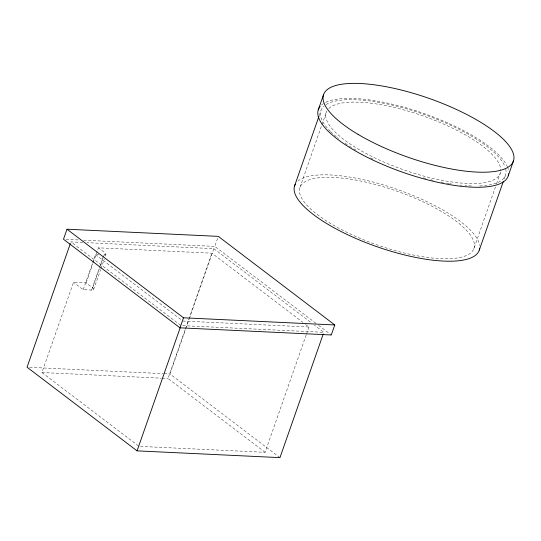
<?xml version="1.0" encoding="UTF-8"?>
<svg xmlns="http://www.w3.org/2000/svg" width="541" height="541" viewBox="0 0 541 541"><rect width="100%" height="100%" fill="white"/><g stroke="black" fill="none" stroke-linecap="round" stroke-linejoin="round"><path stroke-width="0.41" stroke-dasharray="2.71 2.03" d="M306.186 334.933L265.083 452.303L138.996 446.339L41.928 372.526L73.522 282.307L86.127 282.902L92.653 287.859A5.586 1.738 19.3 0 1 91.571 290.077L83.226 289.685L73.522 282.307M83.226 289.685L92.443 263.372M92.721 262.574L95.514 254.601L98.847 254.757M86.127 282.902L92.829 263.765M93.113 262.967L98.415 247.819L211.896 253.188L302.94 322.422M91.571 290.077L103.852 254.994A5.586 1.738 19.3 0 0 104.94 252.775L98.415 247.819M92.653 287.859L99.355 268.721M100.47 265.536L104.94 252.775M93.647 289.53L100.626 269.594M100.91 268.796L104.257 259.227M105.373 256.042L105.935 254.446M265.083 452.303L168.014 378.49L185.232 329.32M185.509 328.529L211.896 253.188M279.961 457.625L169.948 373.966L185.502 329.557M185.779 328.766L189.113 319.244M189.391 318.453L213.83 248.664L86.898 242.659M315.883 323.275L214.797 246.405L218.037 237.147M319.21 115.564L320.874 110.817M300.012 187.281L321.631 125.553M321.909 124.761L326.338 112.102M306.463 334.142L308.965 327.001L305.618 324.458M473.821 248.759A92.186 28.639 19.3 0 0 352.414 179.504A92.186 28.639 19.3 0 0 334.514 225.793A92.186 28.639 19.3 0 0 473.821 248.759L495.441 187.03M496.55 183.866L500.155 173.573M504.232 178.821L505.619 174.865M66.016 239.359L79.466 240.001M83.666 240.197L214.797 246.405M82.699 242.456L70.932 241.901L180.944 325.56L323.843 332.323L314.449 325.182M182.878 321.036L308.965 327.001M29.572 367.325L163.226 373.648M164.065 373.689L169.948 373.966M41.928 372.526L161.292 378.173M162.131 378.213L168.014 378.49M318.561 325.31L331.281 334.98M213.83 248.664L311.095 322.632M95.514 254.601L181.533 320.015M321.672 104.893A100.565 31.243 19.3 0 1 323.545 103.52M325.777 102.296A100.565 31.243 19.3 0 1 425.591 114.063A100.565 31.243 19.3 0 1 507.607 167.325M507.891 168.095A100.565 31.243 19.3 0 1 508.33 169.604M505.693 168.86A97.772 30.377 19.3 0 1 479.441 185.969M471.373 185.962A97.772 30.377 19.3 0 1 465.111 185.59M461.838 185.293A97.772 30.377 19.3 0 1 460.175 185.117M451.295 183.92A97.772 30.377 19.3 0 1 449.767 183.676M449.003 183.548A97.772 30.377 19.3 0 1 446.683 183.142M443.552 182.554A97.772 30.377 19.3 0 1 439.583 181.756M433.131 180.309A97.772 30.377 19.3 0 1 430.683 179.713M425.956 178.51A97.772 30.377 19.3 0 1 423.062 177.725M373.013 159.088A97.772 30.377 19.3 0 1 369.3 157.282M356.059 150.161A97.772 30.377 19.3 0 1 352.205 147.855M351.582 147.47A97.772 30.377 19.3 0 1 348.729 145.671M347.349 144.765A97.772 30.377 19.3 0 1 344.664 142.959M338.504 138.442A97.772 30.377 19.3 0 1 337.368 137.542M336.265 136.643A97.772 30.377 19.3 0 1 330.903 131.862M330.368 131.335A97.772 30.377 19.3 0 1 324.215 105.948M326.04 104.609A97.772 30.377 19.3 0 1 422.352 113.847A97.772 30.377 19.3 0 1 504.983 166.648M500.628 171.835A92.186 28.639 19.3 0 1 403.823 169.881A92.186 28.639 19.3 0 1 326.852 111.006M328.779 108.525A92.186 28.639 19.3 0 1 424.489 116.437A92.186 28.639 19.3 0 1 500.763 169.982M297.888 181.134A97.772 30.377 19.3 0 1 397.96 189.702A97.772 30.377 19.3 0 1 479.63 245.465"/><path stroke-width="0.81" d="M67.003 229.215L63.493 239.244L179.977 327.819L331.281 334.98L334.791 324.958L218.307 236.376L67.003 229.215L183.487 317.797L334.791 324.958M70.377 243.491L27.05 367.204L137.062 450.863L279.961 457.625L323.288 333.905M179.977 327.819L183.487 317.797M137.062 450.863L180.106 327.941M318.23 109.897L323.498 94.864M294.541 185.996L318.933 116.356M479.292 250.043L503.401 181.194M508.263 175.778L513.524 160.738M508.662 173.837A100.565 31.243 19.3 0 1 400.901 171.612A100.565 31.243 19.3 0 1 320.157 106.421M479.684 248.163A97.772 30.377 19.3 0 1 377.814 247.014A97.772 30.377 19.3 0 1 295.298 184.238M358.128 134.411A100.565 31.243 19.3 0 0 512.746 162.55A100.565 31.243 19.3 0 0 384.658 86.445A100.565 31.243 19.3 0 0 358.128 134.411"/></g></svg>
